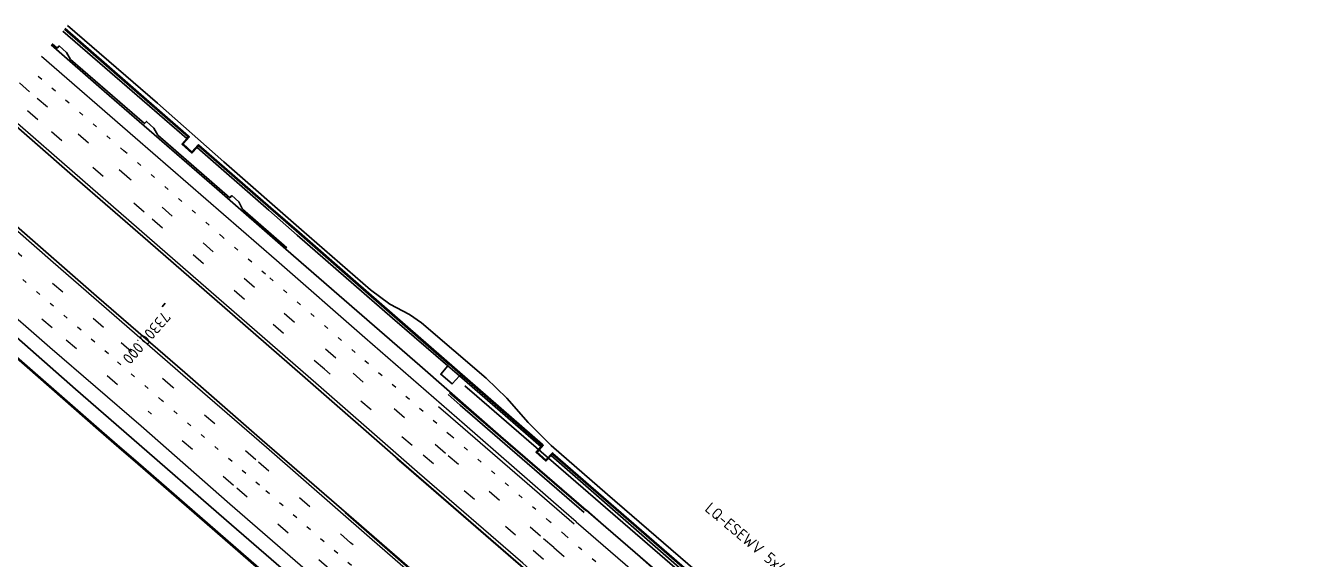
# Model space of a CAD drawing. Header units: metres. Extents: x 134219 to 139178, y 438661 to 444352.
# Drawn here: x 134563.2 to 134844.7, y 443953.3 to 444071 of the extents above; entities that cross this region are included whole.
import ezdxf
from ezdxf.enums import TextEntityAlignment as Align

# ---------------------------------------------------------------- set-up
doc = ezdxf.new("R2010")
doc.units = ezdxf.units.M
for name, pattern in [('13strp', [4, 1, -3]), ('39strp', [12, 3, -9]), ('dtm a2ee v011$0$13strp', [4, 1, -3])]:
    doc.linetypes.add(name, pattern=pattern)
for name, color, linetype, lineweight in [('N-WE-KL-ET_LS_OV_KABEL-T25', 7, 'Continuous', 25), ('Utd-ondergr-bs', 8, 'Continuous', 35), ('Utd-ondergr-nw', 8, '13strp', 35)]:
    doc.layers.add(name, color=color, linetype=linetype, lineweight=lineweight)
doc.layers.add('Utd-weg-bs', color=8, linetype='Continuous')
doc.layers.add('Utd-weg-nw', color=8, linetype='Continuous')
doc.styles.add('alm a2ee v011$0$rtw_iso', font='NLCS-ISO.ttf')
doc.styles.add('NLCS-ISO', font='NLCS-ISO.ttf')

msp = doc.modelspace()

# ---------------------------------------------------------------- linework, layer by layer
at = {"layer": 'Utd-ondergr-bs', "flags": 128}
for points in [[(134660.13, 443991.61), (134662.8, 443989.29), (134835.21, 443840.23), (134904.99, 443779.65), (134913.43, 443772.31), (134939.26, 443749.93)], [(134656.45, 443989.69), (134659.12, 443987.37), (134686.5, 443963.7)], [(134656.78, 443990.09), (134659.44, 443987.77), (134686.83, 443964.09)], [(134633.77, 443963.65), (134646.64, 443952.44), (134663.72, 443937.51)]]:
    msp.add_lwpolyline(points, dxfattribs=at)
at = {"layer": 'Utd-ondergr-bs'}
for points in [[(134571.97, 444070.36, 0), (134581.18, 444062.33, 0), (134599.23, 444046.61, 0), (134599.38, 444046.47, 0), (134598.01, 444044.92, 0), (134599.93, 444043.19, 0), (134601.35, 444044.76, 0), (134601.5, 444044.63, 0), (134617.38, 444030.85, 0), (134623.66, 444025.41, 0)], [(134571.97, 444070.36, 0), (134581.18, 444062.33, 0), (134599.23, 444046.61, 0), (134599.38, 444046.47, 0), (134598.01, 444044.92, 0), (134599.93, 444043.19, 0), (134601.35, 444044.76, 0), (134601.5, 444044.63, 0), (134617.38, 444030.85, 0), (134623.66, 444025.41, 0)], [(134572.52, 444071.02, 0), (134592.39, 444053.89, 0), (134607.02, 444040.95, 0), (134624.14, 444026.01, 0)], [(134598.81, 444046.14, 0), (134580.73, 444061.74, 0), (134571.48, 444069.78, 0)], [(134623.52, 444025.26, 0), (134617.25, 444030.7, 0), (134601.37, 444044.48, 0), (134601.07, 444044.16, 0), (134599.94, 444042.91, 0), (134597.73, 444044.9, 0), (134598.81, 444046.14, 0), (134599.1, 444046.46, 0), (134581.05, 444062.18, 0), (134571.84, 444070.21, 0)], [(134623.66, 444025.41, 0), (134623.52, 444025.26, 0), (134617.25, 444030.7, 0), (134601.37, 444044.48, 0), (134601.07, 444044.16, 0), (134599.94, 444042.91, 0), (134597.73, 444044.9, 0), (134598.81, 444046.14, 0), (134599.1, 444046.46, 0), (134581.05, 444062.18, 0), (134571.84, 444070.21, 0)], [(134571.9, 444070.28, 0), (134581.11, 444062.25, 0), (134599.16, 444046.53, 0), (134599.23, 444046.47, 0), (134597.88, 444044.9, 0), (134599.94, 444043.05, 0), (134601.36, 444044.6, 0), (134601.43, 444044.54, 0), (134617.31, 444030.78, 0), (134623.59, 444025.33, 0)], [(134568.93, 444066.74, 0), (134580.62, 444056.57, 0), (134605.42, 444035.01, 0), (134620.66, 444021.76, 0)], [(134569.15, 444067.01, 0), (134570.26, 444066.05, 0), (134570.7, 444066.53, 0), (134572.3, 444065.09, 0), (134573.2, 444063.56, 0), (134589.49, 444049.41, 0), (134589.9, 444049.87, 0), (134591.55, 444048.39, 0), (134592.43, 444046.86, 0), (134608.31, 444033.05, 0), (134608.76, 444033.52, 0), (134610.29, 444032.14, 0), (134611.1, 444030.56, 0), (134620.9, 444022.05, 0)], [(134556.95, 444052.49, 0), (134573.59, 444038, 0), (134590.19, 444023.54, 0), (134608.88, 444007.35, 0)], [(134601.07, 444044.16, 0), (134616.9, 444030.31, 0), (134623.18, 444024.84, 0)], [(134546.32, 444039.82, 0), (134563.59, 444024.73, 0), (134578.88, 444011.38, 0), (134598.38, 443994.53, 0)], [(134534.42, 444025.65, 0), (134555.61, 444007.24, 0), (134574.27, 443990.88, 0), (134586.61, 443980.14, 0)], [(134733.31, 443929.77, 0), (134701.81, 443957.12, 0), (134679.46, 443976.57, 0), (134679.18, 443976.26, 0), (134678.03, 443975.01, 0), (134675.81, 443976.99, 0), (134676.87, 443978.21, 0), (134677.14, 443978.53, 0), (134660.59, 443992.9, 0), (134659.21, 443994.1, 0), (134656.69, 443996.3, 0), (134635.97, 444014.35, 0), (134627.08, 444022.15, 0), (134623.52, 444025.26, 0), (134623.66, 444025.41, 0), (134636.1, 444014.5, 0), (134660.72, 443993.05, 0), (134677.27, 443978.68, 0), (134677.43, 443978.55, 0), (134676.09, 443977.01, 0), (134678.02, 443975.29, 0), (134679.45, 443976.85, 0), (134679.59, 443976.72, 0), (134701.94, 443957.27, 0), (134733.44, 443929.92, 0)], [(134733.37, 443929.84, 0), (134701.87, 443957.19, 0), (134679.52, 443976.64, 0), (134679.45, 443976.71, 0), (134678.03, 443975.15, 0), (134675.95, 443977, 0), (134677.29, 443978.54, 0), (134677.21, 443978.6, 0), (134660.65, 443992.98, 0), (134636.02, 444014.42, 0), (134627.14, 444022.22, 0), (134623.59, 444025.33, 0)], [(134733.44, 443929.92, 0), (134701.94, 443957.27, 0), (134679.59, 443976.72, 0), (134679.45, 443976.85, 0), (134678.02, 443975.29, 0), (134676.09, 443977.01, 0), (134677.43, 443978.55, 0), (134677.27, 443978.68, 0), (134660.72, 443993.05, 0), (134636.1, 444014.5, 0), (134623.66, 444025.41, 0)], [(134834.16, 443842.23, 0), (134833.99, 443842.72, 0), (134833.57, 443843.44, 0), (134832.96, 443844.21, 0), (134827.48, 443849.55, 0), (134806.86, 443867.43, 0), (134783.07, 443888.05, 0), (134761.25, 443906.84, 0), (134738.26, 443926.86, 0), (134714.67, 443947.72, 0), (134691.64, 443967.66, 0), (134679.2, 443978.45, 0), (134674.1, 443983.53, 0), (134669.39, 443988.9, 0), (134664.84, 443993.26, 0), (134650.62, 444005.51, 0), (134647.93, 444007.3, 0), (134643.62, 444009.58, 0), (134639.36, 444012.73, 0), (134624.14, 444026.01, 0)], [(134584.42, 443977.46, 0), (134579.35, 443981.9, 0), (134560.57, 443998.35, 0), (134559.95, 443997.66, 0), (134559.8, 443997.79, 0), (134560.98, 443999.11, 0), (134559.01, 444000.81, 0), (134557.84, 443999.49, 0), (134557.69, 443999.62, 0), (134558.26, 444000.27, 0), (134543.92, 444012.79, 0), (134532.16, 444022.96, 0)], [(134584.55, 443977.61, 0), (134584.42, 443977.46, 0), (134579.35, 443981.9, 0), (134560.57, 443998.35, 0), (134559.95, 443997.66, 0), (134559.8, 443997.79, 0), (134560.98, 443999.11, 0), (134559.01, 444000.81, 0), (134557.84, 443999.49, 0), (134557.69, 443999.62, 0), (134558.26, 444000.27, 0), (134543.92, 444012.79, 0), (134532.16, 444022.96, 0)], [(134584.55, 443977.61, 0), (134579.48, 443982.05, 0), (134560.7, 443998.5, 0), (134561.27, 443999.13, 0), (134558.99, 444001.09, 0), (134558.39, 444000.42, 0), (134544.05, 444012.94, 0), (134532.29, 444023.11, 0)], [(134532.29, 444023.11, 0), (134544.05, 444012.94, 0), (134558.39, 444000.42, 0), (134558.99, 444001.09, 0), (134561.27, 443999.13, 0), (134560.7, 443998.5, 0), (134579.48, 443982.05, 0), (134584.55, 443977.61, 0)], [(134676.87, 443978.21, 0), (134658.94, 443993.8, 0), (134656.42, 443996, 0), (134644.21, 444006.53, 0), (134623.18, 444024.84, 0)], [(134733.31, 443929.77, 0), (134701.81, 443957.12, 0), (134679.46, 443976.57, 0), (134679.18, 443976.26, 0), (134678.03, 443975.01, 0), (134675.81, 443976.99, 0), (134676.87, 443978.21, 0), (134677.14, 443978.53, 0), (134660.59, 443992.9, 0), (134659.21, 443994.1, 0), (134656.69, 443996.3, 0), (134635.97, 444014.35, 0), (134627.08, 444022.15, 0), (134623.52, 444025.26, 0)], [(134686.9, 443964.17, 0), (134668.1, 443980.46, 0), (134650.22, 443996.09, 0), (134632.42, 444011.51, 0), (134620.66, 444021.76, 0)], [(134674.68, 443950.11, 0), (134669.22, 443954.85, 0), (134646.65, 443974.39, 0), (134624.34, 443993.88, 0), (134608.88, 444007.35, 0)], [(134560.56, 443998.49, 0), (134560.64, 443998.42, 0), (134579.41, 443981.97, 0), (134584.48, 443977.54, 0)], [(134663.86, 443937.67, 0), (134656.43, 443944.14, 0), (134635.64, 443962.14, 0), (134615.46, 443979.66, 0), (134598.38, 443994.53, 0)], [(134658.94, 443993.8, 0), (134657.33, 443992.03, 0), (134654.85, 443994.17, 0), (134656.42, 443996, 0)], [(134614.61, 443951.3, 0), (134587.42, 443974.89, 0), (134584.42, 443977.46, 0), (134584.55, 443977.61, 0), (134587.55, 443975.04, 0), (134614.74, 443951.45, 0)], [(134614.61, 443951.3, 0), (134587.42, 443974.89, 0), (134584.42, 443977.46, 0)], [(134636.2, 443932.67, 0), (134636.13, 443932.73, 0), (134614.67, 443951.38, 0), (134587.48, 443974.97, 0), (134584.48, 443977.54, 0)], [(134793.3, 443794.89, 0), (134794.49, 443796.23, 0), (134792.21, 443798.17, 0), (134791.71, 443797.62, 0), (134767.6, 443818.66, 0), (134740.32, 443842.27, 0), (134716.14, 443863.33, 0), (134716.71, 443863.95, 0), (134714.46, 443865.95, 0), (134713.83, 443865.29, 0), (134696.03, 443880.8, 0), (134671.8, 443901.79, 0), (134638.45, 443930.88, 0), (134639.05, 443931.59, 0), (134636.75, 443933.48, 0), (134636.19, 443932.81, 0), (134614.74, 443951.45, 0), (134587.55, 443975.04, 0), (134584.55, 443977.61, 0)], [(134651.67, 443923.65, 0), (134629.46, 443942.95, 0), (134607.59, 443961.92, 0), (134586.61, 443980.14, 0)], [(134754.94, 443910.29, 0), (134733.98, 443928.46, 0), (134706.25, 443952.59, 0), (134679.18, 443976.26, 0)]]:
    msp.add_polyline3d(points, dxfattribs=at)
at = {"layer": 'Utd-ondergr-nw', "color": 7, "linetype": 'Continuous'}
msp.add_line((134594.07, 444009.81), (134593.41, 444009.05), dxfattribs=at)
at = {"layer": 'Utd-ondergr-nw', "linetype": 'Continuous', "flags": 128}
for points in [[(134686.92, 443964.19), (134694.47, 443957.62), (134702.01, 443951.06), (134709.56, 443944.5), (134717.1, 443937.94), (134724.65, 443931.38), (134732.2, 443924.82), (134739.74, 443918.25), (134747.29, 443911.69), (134754.83, 443905.13), (134758.93, 443901.57), (134762.38, 443898.57), (134769.93, 443892.01), (134777.47, 443885.45), (134785.02, 443878.88), (134792.56, 443872.32), (134800.11, 443865.76), (134807.66, 443859.2), (134815.2, 443852.64), (134822.75, 443846.07), (134830.29, 443839.51), (134832.66, 443837.46), (134837.84, 443832.95), (134845.39, 443826.39)], [(134686.97, 443964.24), (134694.51, 443957.68), (134702.06, 443951.12), (134709.6, 443944.55), (134717.15, 443937.99), (134724.7, 443931.43), (134732.24, 443924.87), (134739.79, 443918.31), (134747.33, 443911.75), (134754.88, 443905.18), (134758.97, 443901.63), (134762.43, 443898.62), (134769.97, 443892.06), (134777.52, 443885.5), (134785.06, 443878.94), (134792.61, 443872.37), (134800.16, 443865.81), (134807.7, 443859.25), (134815.25, 443852.69), (134822.79, 443846.13), (134830.34, 443839.57), (134832.71, 443837.51), (134837.89, 443833), (134845.43, 443826.44)]]:
    msp.add_lwpolyline(points, dxfattribs=at)
at = {"layer": 'Utd-weg-bs', "linetype": 'dtm a2ee v011$0$13strp'}
for p, q in [((134584.94, 444043.43), (134564.35, 444061.3)), ((134606.76, 444024.37), (134584.94, 444043.43)), ((134616.16, 444016.25), (134606.76, 444024.37)), ((134581.53, 443998.64), (134561.64, 444015.9)), ((134635.99, 443998.98), (134616.16, 444016.25)), ((134593.34, 443988.36), (134581.53, 443998.64)), ((134656.95, 443980.69), (134635.99, 443998.98)), ((134614.83, 443969.69), (134593.34, 443988.36)), ((134678.85, 443961.69), (134656.95, 443980.69)), ((134635.11, 443951.98), (134614.83, 443969.69)), ((134682.21, 443958.77), (134678.85, 443961.69))]:
    msp.add_line(p, q, dxfattribs=at)
at = {"layer": 'Utd-weg-bs', "linetype": '39strp'}
for p, q in [((134564.15, 444056.42), (134561.9, 444058.38)), ((134586.2, 444037.24), (134564.15, 444056.42)), ((134565.94, 444050.22), (134559.67, 444055.72)), ((134589.42, 444029.88), (134565.94, 444050.22)), ((134613.72, 444013.27), (134586.2, 444037.24)), ((134571.45, 444012.22), (134550.25, 444030.72)), ((134611.55, 444010.61), (134589.42, 444029.88)), ((134548.71, 444022.08), (134572.21, 444001.77)), ((134580.41, 444004.46), (134571.45, 444012.22)), ((134631.66, 443997.7), (134613.72, 444013.27)), ((134629.18, 443995.24), (134611.55, 444010.61)), ((134595.72, 443991.27), (134580.41, 444004.46)), ((134572.21, 444001.77), (134590.96, 443985.46)), ((134655.88, 443976.7), (134631.66, 443997.7)), ((134648.54, 443978.42), (134629.18, 443995.24)), ((134614.02, 443975.31), (134595.72, 443991.27)), ((134609.14, 443969.66), (134590.96, 443985.46)), ((134671.35, 443958.66), (134648.54, 443978.42)), ((134634.96, 443957.02), (134614.02, 443975.31)), ((134676.82, 443958.47), (134655.88, 443976.7)), ((134630.21, 443951.26), (134609.14, 443969.66)), ((134677.49, 443953.34), (134671.35, 443958.66)), ((134679.74, 443955.93), (134676.82, 443958.47)), ((134653.61, 443940.76), (134634.96, 443957.02))]:
    msp.add_line(p, q, dxfattribs=at)
at = {"layer": 'Utd-weg-bs', "flags": 128}
for points in [[(134654.34, 443987.08), (134657.01, 443984.76), (134684.29, 443961.17)], [(134645.13, 443975.62), (134647.8, 443973.3), (134674.65, 443950.08)]]:
    msp.add_lwpolyline(points, dxfattribs=at)
at = {"layer": 'Utd-weg-bs'}
for points in [[(134618.61, 444019.24, 0), (134587.41, 444046.28, 0), (134566.79, 444064.2, 0)], [(134609.27, 444007.83, 0), (134592.31, 444022.59, 0), (134569.57, 444042.35, 0), (134557.36, 444052.96, 0)], [(134597.92, 443993.96, 0), (134569.32, 444018.8, 0), (134545.86, 444039.27, 0)], [(134588.73, 443982.72, 0), (134568.63, 444000.06, 0), (134543.97, 444021.54, 0), (134536.45, 444028.07, 0)], [(134684.68, 443961.61, 0), (134681.99, 443963.94, 0), (134660.06, 443983.07, 0), (134638.06, 444002.2, 0), (134618.61, 444019.24, 0)], [(134675.1, 443950.6, 0), (134672.9, 443952.51, 0), (134649.66, 443972.66, 0), (134627.31, 443992.18, 0), (134609.27, 444007.83, 0)], [(134663.36, 443937.09, 0), (134658.21, 443941.57, 0), (134639.74, 443957.65, 0), (134616.38, 443977.98, 0), (134597.92, 443993.96, 0)], [(134653.79, 443926.08, 0), (134652.52, 443927.18, 0), (134629.92, 443946.79, 0), (134608.34, 443965.52, 0), (134588.73, 443982.72, 0)]]:
    msp.add_polyline3d(points, dxfattribs=at)
at = {"layer": 'Utd-weg-nw', "linetype": 'Continuous', "flags": 128}
msp.add_lwpolyline([(134684.72, 443961.66), (134692.27, 443955.1), (134699.81, 443948.53)], dxfattribs=at)
at = {"layer": 'Utd-weg-nw', "linetype": '13strp', "flags": 128}
msp.add_lwpolyline([(134682.21, 443958.77), (134689.76, 443952.21), (134697.3, 443945.65), (134704.85, 443939.09), (134712.4, 443932.52), (134719.94, 443925.96), (134727.49, 443919.4), (134735.03, 443912.84), (134742.58, 443906.28), (134750.13, 443899.72), (134754.22, 443896.16), (134757.67, 443893.15), (134765.22, 443886.59), (134772.76, 443880.03), (134780.31, 443873.47), (134787.86, 443866.91), (134795.4, 443860.35), (134802.95, 443853.78), (134810.49, 443847.22), (134818.04, 443840.66), (134825.59, 443834.1), (134827.95, 443832.04), (134833.13, 443827.54), (134840.68, 443820.98), (134848.23, 443814.41), (134855.77, 443807.85), (134863.32, 443801.29), (134870.86, 443794.73), (134878.41, 443788.17), (134885.96, 443781.6), (134886.41, 443781.21), (134886.53, 443781.11), (134893.5, 443775.04), (134901.05, 443768.48), (134908.59, 443761.92), (134916.13, 443755.35), (134923.03, 443749.3), (134923.65, 443748.75), (134931.15, 443742.14), (134938.65, 443735.5), (134942.3, 443732.24), (134946.13, 443728.83), (134953.59, 443722.13), (134961.04, 443715.41), (134968.47, 443708.65), (134975.89, 443701.86), (134983.28, 443695.04), (134990.66, 443688.19), (134997.39, 443681.88), (134998.01, 443681.31), (135005.33, 443674.39), (135012.64, 443667.43), (135019.91, 443660.43), (135027.16, 443653.4), (135034.38, 443646.33), (135041.56, 443639.22), (135045.75, 443635.05), (135048.72, 443632.07), (135055.83, 443624.89), (135062.92, 443617.66), (135069.96, 443610.41), (135074.95, 443605.24), (135076.98, 443603.13), (135083.96, 443595.82), (135090.92, 443588.48), (135091.15, 443588.23)], dxfattribs=at)
at = {"layer": 'Utd-weg-nw', "linetype": '39strp', "flags": 128}
msp.add_lwpolyline([(134679.77, 443955.96), (134687.31, 443949.4), (134694.86, 443942.84), (134702.41, 443936.28), (134709.95, 443929.71), (134717.5, 443923.15), (134725.04, 443916.59), (134732.59, 443910.03), (134740.14, 443903.47), (134747.68, 443896.91), (134751.77, 443893.35), (134755.23, 443890.34), (134762.77, 443883.78), (134770.32, 443877.22), (134777.87, 443870.66), (134785.41, 443864.1), (134792.96, 443857.53), (134800.5, 443850.97), (134808.05, 443844.41), (134815.6, 443837.85), (134823.14, 443831.29), (134825.51, 443829.23), (134830.69, 443824.73), (134838.23, 443818.16), (134845.78, 443811.6), (134853.33, 443805.04), (134860.87, 443798.48), (134868.42, 443791.92), (134875.97, 443785.36), (134883.51, 443778.79), (134883.97, 443778.4), (134884.09, 443778.29), (134891.06, 443772.23), (134898.6, 443765.67), (134906.15, 443759.11), (134913.69, 443752.54), (134920.59, 443746.49), (134921.21, 443745.94), (134928.71, 443739.33), (134936.2, 443732.69), (134939.86, 443729.43), (134943.68, 443726.02), (134951.14, 443719.33), (134958.58, 443712.61), (134966.01, 443705.86), (134973.42, 443699.08), (134980.8, 443692.27), (134988.17, 443685.42), (134994.89, 443679.12), (134995.51, 443678.55), (135002.82, 443671.64), (135010.11, 443664.69), (135017.37, 443657.71), (135024.61, 443650.69), (135031.81, 443643.64), (135038.98, 443636.54), (135043.15, 443632.38), (135046.11, 443629.41), (135053.21, 443622.24), (135060.28, 443615.04), (135067.31, 443607.8), (135072.28, 443602.64), (135074.3, 443600.53), (135081.27, 443593.24), (135088.21, 443585.92), (135088.44, 443585.67)], dxfattribs=at)

# ---------------------------------------------------------------- texts
at = {"layer": 'N-WE-KL-ET_LS_OV_KABEL-T25', "style": 'NLCS-ISO'}
msp.add_text('LQ-ESEWV 5x4x0,8mm (2x)', height=2.5, rotation=319.9073, dxfattribs=at).set_placement((134743.61, 443939.98), align=Align.MIDDLE_RIGHT)
at = {"layer": 'Utd-ondergr-nw', "color": 7, "style": 'alm a2ee v011$0$rtw_iso'}
msp.add_text('73300.000', height=2.5, rotation=228.9913, dxfattribs=at).set_placement((134593.56, 444008.26))

doc.saveas('drawing.dxf')
